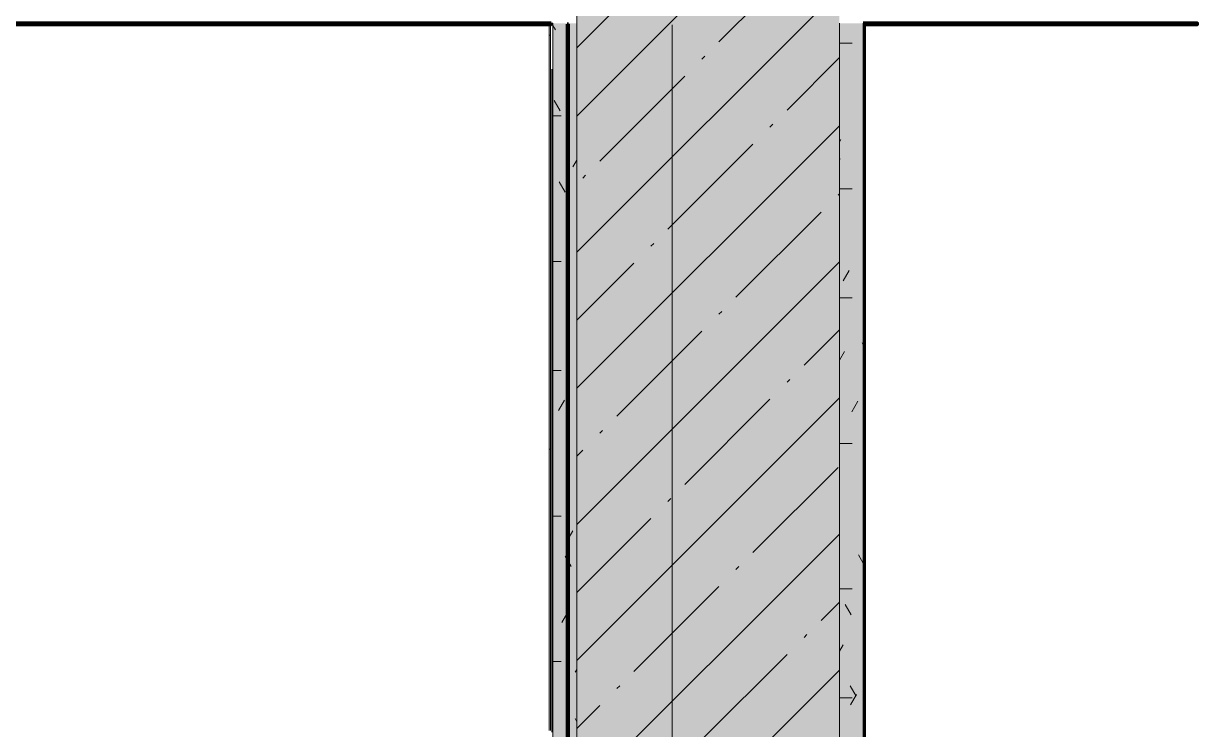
# Model space of a CAD drawing. Header units: millimetres. Extents: x -3817 to 677485, y -22715 to 103890.
# Drawn here: x 106910 to 107894, y 11699 to 12291 of the extents above; entities that cross this region are included whole.
import ezdxf

# ---------------------------------------------------------------- set-up
doc = ezdxf.new("R2010")
doc.units = ezdxf.units.MM
doc.layers.add('PDF _Геометрия', color=7, linetype='Continuous', true_color=0x1d1d1d)
doc.layers.add('PDF _Сплошная заливка', color=7, linetype='Continuous', true_color=0xffffff)

msp = doc.modelspace()

# ---------------------------------------------------------------- hatches: boundary and pattern name
at = {"layer": 'PDF _Сплошная заливка', "transparency": 33554559}
for points in [[(107394.45, 4311.35), (107593.58, 4311.35), (107593.58, 12511.35), (107373.58, 12511.35), (107373.58, 4311.35)], [(107353.58, 2061.35), (107373.58, 2061.35), (107373.58, 12291.35), (107353.58, 12291.35), (107353.58, 2081.35)]]:
    msp.add_hatch(color=256, dxfattribs=at).paths.add_polyline_path(points)

# ---------------------------------------------------------------- linework, layer by layer
at = {"layer": 'PDF _Геометрия', "color": 9, "lineweight": 9, "true_color": 0xc0c0c0}
for points in [[(107893.58, 12519.35), (107893.58, 12531.35), (105338.58, 12531.35), (105338.58, 12511.35), (107593.58, 12511.35), (107373.58, 12511.35), (105338.58, 12511.35), (105338.58, 12311.35), (107373.58, 12311.35), (107373.58, 4311.35), (107373.58, 2061.35), (107573.58, 2061.35), (107573.58, 4311.35), (107593.58, 4311.35), (107593.58, 4391.35), (107613.58, 4391.35)], [(107350.53, 11974.66), (107350.53, 11977.31), (107350.53, 11981.11), (107350.53, 11986.61), (107350.53, 11994.35), (107350.53, 12004.86), (107350.53, 12018.31), (107350.53, 12034.7), (107350.53, 12054.04), (107350.53, 12076.32), (107350.53, 12101.55), (107350.53, 12129.73), (107350.53, 12160.85), (107350.53, 12290.35)], [(107351.53, 12290.35), (107351.53, 12160.85), (107351.53, 12129.73), (107351.53, 12101.55), (107351.53, 12076.32), (107351.53, 12054.04), (107351.53, 12034.7), (107351.53, 12018.31), (107351.53, 12004.86), (107351.53, 11994.35), (107351.53, 11986.61), (107351.53, 11981.11), (107351.53, 11977.31), (107351.53, 11974.66)], [(107350.53, 12281.22), (107350.53, 12250.15), (107350.53, 12220.57), (107350.53, 12177.37), (107350.53, 12143.25), (107350.53, 12115.97), (107350.53, 12093.31), (107350.53, 12073.21), (107350.53, 12054.85), (107350.53, 12037.88), (107350.53, 12021.96), (107350.53, 12006.74), (107350.53, 11991.95), (107350.53, 11977.44), (107350.53, 11963.09), (107350.53, 11948.79), (107350.53, 11934.41)], [(107351.53, 11934.41), (107351.53, 11948.79), (107351.53, 11963.09), (107351.53, 11977.44), (107351.53, 11991.95), (107351.53, 12006.74), (107351.53, 12021.96), (107351.53, 12037.88), (107351.53, 12054.85), (107351.53, 12073.21), (107351.53, 12093.31), (107351.53, 12115.97), (107351.53, 12143.25), (107351.53, 12177.37), (107351.53, 12220.57), (107351.53, 12250.15), (107351.53, 12281.22)], [(107350.53, 11698.81), (107350.53, 11705.47), (107350.53, 11712.44), (107350.53, 11719.71), (107350.53, 11727.29), (107350.53, 11735.16), (107350.53, 11743.31), (107350.53, 11751.73), (107350.53, 11760.42), (107350.53, 11769.37), (107350.53, 11778.54), (107350.53, 11787.84), (107350.53, 11797.2), (107350.53, 11806.53), (107350.53, 11815.74), (107350.53, 11824.75), (107350.53, 11833.48), (107350.53, 11841.83), (107350.53, 11849.74), (107350.53, 11857.11), (107350.53, 11863.98), (107350.53, 11870.48), (107350.53, 11876.76), (107350.53, 11882.94), (107350.53, 11889.17), (107350.53, 11895.59), (107350.53, 11902.33), (107350.53, 11909.45), (107350.53, 11916.81), (107350.53, 11924.25), (107350.53, 11931.59), (107350.53, 11938.65), (107350.53, 11945.27), (107350.53, 11951.26), (107350.53, 11956.54), (107350.53, 11961.1), (107350.53, 11964.96), (107350.53, 11968.13), (107350.53, 11970.61)], [(107351.53, 11970.61), (107351.53, 11968.13), (107351.53, 11964.96), (107351.53, 11961.1), (107351.53, 11956.54), (107351.53, 11951.26), (107351.53, 11945.27), (107351.53, 11938.65), (107351.53, 11931.59), (107351.53, 11924.25), (107351.53, 11916.81), (107351.53, 11909.45), (107351.53, 11902.33), (107351.53, 11895.59), (107351.53, 11889.17), (107351.53, 11882.94), (107351.53, 11876.76), (107351.53, 11870.48), (107351.53, 11863.98), (107351.53, 11857.11), (107351.53, 11849.74), (107351.53, 11841.83), (107351.53, 11833.48), (107351.53, 11824.75), (107351.53, 11815.74), (107351.53, 11806.53), (107351.53, 11797.2), (107351.53, 11787.84), (107351.53, 11778.54), (107351.53, 11769.37), (107351.53, 11760.42), (107351.53, 11751.73), (107351.53, 11743.31), (107351.53, 11735.16), (107351.53, 11727.29), (107351.53, 11719.71), (107351.53, 11712.44), (107351.53, 11705.47), (107351.53, 11698.81)]]:
    msp.add_lwpolyline(points, dxfattribs=at)
at = {"layer": 'PDF _Геометрия', "lineweight": 9}
for points in [[(107373.58, 12213.53), (107593.58, 12433.53)], [(107492.64, 12275.58), (107563.92, 12346.86)], [(107373.58, 12099.49), (107593.58, 12319.48)], [(107373.58, 12270.56), (107407.11, 12304.09)], [(107478.39, 12261.32), (107480.76, 12263.69)], [(107549.67, 12218.55), (107593.58, 12262.46)], [(107392.85, 12175.78), (107464.13, 12247.06)], [(107535.41, 12204.3), (107537.78, 12206.67)], [(107373.58, 11985.44), (107593.58, 12205.44)], [(107449.87, 12118.76), (107521.15, 12190.04)], [(107378.59, 12161.53), (107380.96, 12163.9)], [(107592.44, 12147.27), (107593.58, 12148.41)], [(107506.9, 12061.73), (107578.18, 12133.01)], [(107435.62, 12104.5), (107437.99, 12106.87)], [(107373.58, 11871.39), (107593.58, 12091.39)], [(107373.58, 12042.46), (107421.36, 12090.25)], [(107492.64, 12047.48), (107495.01, 12049.85)], [(107407.11, 11961.94), (107478.39, 12033.22)], [(107563.92, 12004.71), (107593.58, 12034.36)], [(107549.67, 11990.45), (107552.04, 11992.82)], [(107373.58, 11757.34), (107593.58, 11977.34)], [(107464.13, 11904.92), (107535.41, 11976.2)], [(107392.85, 11947.68), (107395.22, 11950.06)], [(107373.58, 11928.41), (107378.59, 11933.43)], [(107521.15, 11847.89), (107592.44, 11919.17)], [(107449.87, 11890.66), (107452.24, 11893.03)], [(107373.58, 11814.36), (107435.62, 11876.4)], [(107373.58, 11643.29), (107593.58, 11863.29)], [(107506.9, 11833.64), (107509.27, 11836.01)], [(107421.36, 11748.1), (107492.64, 11819.38)], [(107578.18, 11790.87), (107593.58, 11806.26)], [(107563.92, 11776.61), (107566.29, 11778.98)], [(107478.39, 11691.07), (107549.67, 11762.35)], [(107373.58, 11529.24), (107593.58, 11749.24)], [(107407.11, 11733.84), (107409.48, 11736.21)], [(107373.58, 11700.31), (107392.85, 11719.59)]]:
    msp.add_lwpolyline(points, dxfattribs=at)
at = {"layer": 'PDF _Геометрия', "color": 9, "lineweight": 9, "true_color": 0xc0c0c0}
for points in [[(105403.58, 2061.35), (107353.58, 2061.35), (107373.58, 2061.35), (107373.58, 12291.35), (107373.58, 12311.35), (105338.58, 12311.35), (105338.58, 12291.35), (107353.58, 12291.35), (107353.58, 2081.35), (105403.58, 2081.35)], [(107367.54, 2082.35), (107367.54, 12290.45), (107366.54, 12290.45), (107366.54, 2082.35)], [(107351.53, 11934.41), (107351.53, 12281.22), (107350.53, 12281.22), (107350.53, 11934.41)]]:
    msp.add_lwpolyline(points, close=True, dxfattribs=at)
at = {"layer": 'PDF _Геометрия', "color": 231, "lineweight": 70, "true_color": 0xff80c0}
msp.add_lwpolyline([(107352.03, 12291.35), (105338.58, 12291.35), (105338.58, 12290.35), (107352.03, 12290.35)], close=True, dxfattribs=at)
at = {"layer": 'PDF _Геометрия', "color": 253, "lineweight": 9, "true_color": 0x9b9b9b}
for points in [[(107355.59, 12285.85), (107353.58, 12289.34)], [(107594.14, 12274.55), (107604.2, 12274.55)], [(107359.67, 12217.82), (107354.64, 12226.53)], [(107353.58, 12213.59), (107360.35, 12213.59)], [(107594.72, 12193.84), (107593.58, 12191.86)], [(107373.58, 12176.57), (107370.35, 12170.98)], [(107594.25, 12177.28), (107593.58, 12178.45)], [(107363.75, 12149.79), (107358.73, 12158.5)], [(107594.14, 12152.63), (107604.2, 12152.63)], [(107353.58, 12091.67), (107360.35, 12091.67)], [(107601.79, 12084.17), (107596.77, 12075.46)], [(107594.14, 12061.19), (107604.2, 12061.19)], [(107613.58, 12021.88), (107612.63, 12023.53)], [(107597.71, 12016.14), (107593.58, 12008.98)], [(107353.58, 12000.23), (107360.35, 12000.23)], [(107363.13, 11975.6), (107358.1, 11966.89)], [(107608.87, 11974.5), (107603.84, 11965.79)], [(107594.14, 11939.27), (107604.2, 11939.27)], [(107353.58, 11878.31), (107360.35, 11878.31)], [(107370.2, 11865.93), (107365.18, 11857.22)], [(107368.93, 11836.02), (107363.9, 11844.73)], [(107613.58, 11839), (107609.64, 11845.82)], [(107594.14, 11817.35), (107604.2, 11817.35)], [(107603.51, 11795.48), (107598.48, 11804.19)], [(107366.12, 11797.89), (107361.09, 11789.18)], [(107596.62, 11770.4), (107593.58, 11765.14)], [(107353.58, 11756.39), (107360.35, 11756.39)], [(107373.58, 11749.85), (107372.25, 11747.55)], [(107607.6, 11727.44), (107602.57, 11736.16)], [(107594.14, 11725.91), (107604.2, 11725.91)], [(107607.77, 11728.77), (107602.74, 11720.06)], [(107373.58, 11706.06), (107372.07, 11708.67)]]:
    msp.add_lwpolyline(points, dxfattribs=at)
at = {"layer": 'PDF _Геометрия', "color": 171, "lineweight": 70, "true_color": 0x8080ff}
msp.add_lwpolyline([(107366.54, 2082.35), (107366.54, 12290.45), (107365.54, 12290.45), (107365.54, 2082.35)], close=True, dxfattribs=at)
at = {"layer": 'PDF _Геометрия', "color": 253, "lineweight": 9, "true_color": 0xaaaaaa}
msp.add_lwpolyline([(107453.58, 11654.86), (107453.58, 12289.86)], dxfattribs=at)
at = {"layer": 'PDF _Геометрия', "color": 7, "lineweight": 9}
msp.add_lwpolyline([(107593.58, 4391.35), (107593.58, 12291.35)], close=True, dxfattribs=at)
at = {"layer": 'PDF _Геометрия', "color": 52, "lineweight": 70, "true_color": 0xe1dc04}
msp.add_lwpolyline([(107614.58, 12290.35), (107893.58, 12290.35), (107893.58, 12291.35), (107613.58, 12291.35)], dxfattribs=at)
at = {"layer": 'PDF _Геометрия', "color": 52, "lineweight": 9, "true_color": 0xe1dc04}
msp.add_lwpolyline([(107613.58, 12291.35), (107613.58, 12290.35)], dxfattribs=at)
at = {"layer": 'PDF _Геометрия', "color": 7, "lineweight": 9}
for points in [[(107613.58, 4391.35), (107613.58, 12290.35)], [(107352.58, 12248.89), (107352.58, 12248.51), (107352.58, 12243.19), (107352.58, 12238.2), (107352.58, 12233.35), (107352.58, 12228.49), (107352.58, 12223.46), (107352.58, 12218.09), (107352.58, 12212.23), (107352.58, 12205.7), (107352.58, 12207.15), (107352.58, 12208.6), (107352.58, 12210.05), (107352.58, 12211.5), (107352.58, 12212.98), (107352.58, 12214.47), (107352.58, 12216), (107352.58, 12217.56), (107352.58, 12219.15), (107352.58, 12220.8), (107352.58, 12222.5), (107352.58, 12224.25), (107352.58, 12226.16), (107352.58, 12228.19), (107352.58, 12230.31), (107352.58, 12232.49), (107352.58, 12234.69), (107352.58, 12236.89), (107352.58, 12239.06), (107352.58, 12241.15), (107352.58, 12243.15), (107352.58, 12245.02), (107352.58, 12246.73), (107352.58, 12248.26), (107352.58, 12252.75), (107352.58, 12248.26), (107352.58, 12248.82), (107352.58, 12245.47), (107352.58, 12242.46), (107352.58, 12239.75), (107352.58, 12237.29), (107352.58, 12235.04), (107352.58, 12232.94), (107352.58, 12230.96), (107352.58, 12185.82), (107352.58, 12186.2), (107352.58, 12185.06), (107352.58, 12183.66), (107352.58, 12182), (107352.58, 12180.09), (107352.58, 12177.96), (107352.58, 12175.61), (107352.58, 12173.06), (107352.58, 12170.33), (107352.58, 12167.43), (107352.58, 12164.37), (107352.58, 12161.17), (107352.58, 12157.84), (107352.58, 12154.4), (107352.58, 12150.87), (107352.58, 12147.25), (107352.58, 12143.56), (107352.58, 12139.82), (107352.58, 12136.04), (107352.58, 12132.24), (107352.58, 12128.43), (107352.58, 12124.62), (107352.58, 12120.83), (107352.58, 12117.07), (107352.58, 12113.37), (107352.58, 12109.72), (107352.58, 12106.16), (107352.58, 12102.68), (107352.58, 12099.32), (107352.58, 12096.07), (107352.58, 12092.96), (107352.58, 12090), (107352.58, 12087.21), (107352.58, 12084.59), (107352.58, 12082.17), (107352.58, 12079.96), (107352.58, 12077.97), (107352.58, 12076.22), (107352.58, 12074.73), (107352.58, 12043.03), (107352.58, 12043.01), (107352.58, 12042.99), (107352.58, 12042.98), (107352.58, 12042.96), (107352.58, 12042.95), (107352.58, 12042.93), (107352.58, 12042.92), (107352.58, 12042.9), (107352.58, 12042.88), (107352.58, 12042.87), (107352.58, 12042.85), (107352.58, 12042.84), (107352.58, 12042.82), (107352.58, 12042.8), (107352.58, 12042.79), (107352.58, 12042.77), (107352.58, 12042.76), (107352.58, 12042.74), (107352.58, 12042.73), (107352.58, 12042.71), (107352.58, 12042.69), (107352.58, 12042.68), (107352.58, 12042.66), (107352.58, 12042.65), (107352.58, 12042.63), (107352.58, 12042.61), (107352.58, 12042.6), (107352.58, 12042.58), (107352.58, 12042.57), (107352.58, 12042.55), (107352.58, 12042.54), (107352.58, 12042.52), (107352.58, 12042.5), (107352.58, 12042.49), (107352.58, 12042.47), (107352.58, 12042.46), (107352.58, 12042.44), (107352.58, 12042.43), (107352.58, 12042.41), (107352.58, 12042.39), (107352.58, 12042.38), (107352.58, 12042.36), (107352.58, 12042.35), (107352.58, 12042.33), (107352.58, 12042.32), (107352.58, 12042.3), (107352.58, 12042.28), (107352.58, 12042.27), (107352.58, 12042.25), (107352.58, 12042.24), (107352.58, 12042.22), (107352.58, 12042.21), (107352.58, 12042.19), (107352.58, 12042.17), (107352.58, 12042.16), (107352.58, 12042.14), (107352.58, 12042.13), (107352.58, 12042.11), (107352.58, 12042.1), (107352.58, 12042.08), (107352.58, 12042.06), (107352.58, 12042.05), (107352.58, 12042.03), (107352.58, 12042.02), (107352.58, 12042), (107352.58, 12041.99), (107352.58, 12041.97), (107352.58, 12041.95), (107352.58, 12041.94), (107352.58, 12041.92), (107352.58, 12041.91), (107352.58, 12041.89), (107352.58, 12041.88), (107352.58, 12041.86), (107352.58, 12041.84), (107352.58, 12041.83), (107352.58, 12041.81), (107352.58, 12041.8), (107352.58, 12041.78), (107352.58, 12041.77), (107352.58, 12041.75), (107352.58, 12041.74), (107352.58, 12041.72), (107352.58, 12041.7), (107352.58, 12041.69), (107352.58, 12041.67), (107352.58, 12041.66), (107352.58, 12041.64), (107352.58, 12041.63), (107352.58, 12041.61), (107352.58, 12041.59), (107352.58, 12041.58), (107352.58, 12041.56), (107352.58, 12041.55), (107352.58, 12041.53), (107352.58, 12041.52), (107352.58, 12041.5), (107352.58, 12041.49), (107352.58, 12041.47), (107352.58, 12041.45), (107352.58, 12041.44), (107352.58, 12041.42), (107352.58, 12041.41), (107352.58, 12041.39), (107352.58, 12041.38), (107352.58, 12041.36), (107352.58, 12041.35), (107352.58, 12041.33), (107352.58, 12041.31), (107352.58, 12041.3), (107352.58, 12041.28), (107352.58, 12041.27), (107352.58, 12041.25), (107352.58, 12041.24), (107352.58, 12041.22), (107352.58, 12041.21), (107352.58, 12041.19), (107352.58, 12041.17), (107352.58, 12041.16), (107352.58, 12041.14), (107352.58, 12041.13), (107352.58, 12041.11), (107352.58, 12041.1), (107352.58, 12041.08), (107352.58, 12041.07), (107352.58, 12041.05), (107352.58, 12041.03), (107352.58, 12041.02), (107352.58, 12041), (107352.58, 12040.99), (107352.58, 12040.97), (107352.58, 12040.96), (107352.58, 12040.94), (107352.58, 12040.93), (107352.58, 12040.91), (107352.58, 12040.89), (107352.58, 12040.88), (107352.58, 12040.86), (107352.58, 12040.85), (107352.58, 12040.83), (107352.58, 12040.82), (107352.58, 12040.8), (107352.58, 12040.79), (107352.58, 12040.77), (107352.58, 12040.76), (107352.58, 12040.74), (107352.58, 12040.72), (107352.58, 12040.71), (107352.58, 12040.69), (107352.58, 12040.68), (107352.58, 12040.66), (107352.58, 12040.65), (107352.58, 12040.63), (107352.58, 12040.62), (107352.58, 12040.6), (107352.58, 12040.59), (107352.58, 12040.57), (107352.58, 12040.55), (107352.58, 12040.54), (107352.58, 12040.52), (107352.58, 12040.51), (107352.58, 12040.49), (107352.58, 12040.48), (107352.58, 12040.46), (107352.58, 12040.45), (107352.58, 12040.43), (107352.58, 12040.42), (107352.58, 12040.4), (107352.58, 12040.38), (107352.58, 12040.37), (107352.58, 12040.35), (107352.58, 12040.34), (107352.58, 12040.32), (107352.58, 12040.31), (107352.58, 12040.29), (107352.58, 12040.28), (107352.58, 12040.26), (107352.58, 12040.25), (107352.58, 12040.23), (107352.58, 12040.22), (107352.58, 12040.2), (107352.58, 12040.18), (107352.58, 12040.17), (107352.58, 12040.15), (107352.58, 12040.14), (107352.58, 12040.12), (107352.58, 12040.11), (107352.58, 12040.09), (107352.58, 12040.08), (107352.58, 12040.06), (107352.58, 12040.05), (107352.58, 12040.03), (107352.58, 12040.02), (107352.58, 12040), (107352.58, 12039.98), (107352.58, 12039.97), (107352.58, 12039.95), (107352.58, 12039.94), (107352.58, 12039.92), (107352.58, 12039.91), (107352.58, 12039.89), (107352.58, 12039.88), (107352.58, 12039.86), (107352.58, 12039.85), (107352.58, 12039.83), (107352.58, 12039.82), (107352.58, 12039.8), (107352.58, 12039.78), (107352.58, 12039.77), (107352.58, 12039.75), (107352.58, 12039.74), (107352.58, 12039.72), (107352.58, 12039.71), (107352.58, 12039.69), (107352.58, 12039.68), (107352.58, 12039.66), (107352.58, 12039.64), (107352.58, 12039.63), (107352.58, 12039.61), (107352.58, 12039.6), (107352.58, 12039.58), (107352.58, 12039.57), (107352.58, 12039.55), (107352.58, 12039.54), (107352.58, 12039.52), (107352.58, 12039.51), (107352.58, 12039.49), (107352.58, 12039.48), (107352.58, 12039.46), (107352.58, 12039.45), (107352.58, 12039.43), (107352.58, 12039.41), (107352.58, 12039.4), (107352.58, 12039.38), (107352.58, 12039.37), (107352.58, 12039.35), (107352.58, 12039.34), (107352.58, 12039.32), (107352.58, 12039.31), (107352.58, 12039.29), (107352.58, 12039.28), (107352.58, 12039.26), (107352.58, 12039.25), (107352.58, 12039.23), (107352.58, 12039.22), (107352.58, 12039.2), (107352.58, 12039.18), (107352.58, 12039.17), (107352.58, 12039.15), (107352.58, 12039.14), (107352.58, 12039.12), (107352.58, 12039.11), (107352.58, 12039.09), (107352.58, 12039.08), (107352.58, 12039.06), (107352.58, 12039.05), (107352.58, 12039.03), (107352.58, 12039.02), (107352.58, 12039), (107352.58, 12038.99), (107352.58, 12038.97), (107352.58, 12038.95), (107352.58, 12038.94), (107352.58, 12038.92), (107352.58, 12038.91), (107352.58, 12038.89), (107352.58, 12038.88), (107352.58, 12038.86), (107352.58, 12038.85), (107352.58, 12038.83), (107352.58, 12038.82), (107352.58, 12038.8), (107352.58, 12038.78), (107352.58, 12038.77), (107352.58, 12038.75), (107352.58, 12038.74), (107352.58, 12038.72), (107352.58, 12038.71), (107352.58, 12038.69), (107352.58, 12038.68), (107352.58, 12038.66), (107352.58, 12038.65), (107352.58, 12038.63), (107352.58, 12038.62), (107352.58, 12038.6), (107352.58, 12038.59), (107352.58, 12038.57), (107352.58, 12038.56), (107352.58, 12038.54), (107352.58, 12038.52), (107352.58, 12038.51), (107352.58, 12038.49), (107352.58, 12038.48), (107352.58, 12038.46), (107352.58, 12038.45), (107352.58, 12038.43), (107352.58, 12038.42), (107352.58, 12038.4), (107352.58, 12038.39), (107352.58, 12038.37), (107352.58, 12038.36), (107352.58, 12038.34), (107352.58, 12038.33), (107352.58, 12038.31), (107352.58, 12038.29), (107352.58, 12038.28), (107352.58, 12038.26), (107352.58, 12038.25), (107352.58, 12038.23), (107352.58, 12038.22), (107352.58, 12038.2), (107352.58, 12038.19), (107352.58, 12038.17), (107352.58, 12038.16), (107352.58, 12038.14), (107352.58, 12038.12), (107352.58, 12038.11), (107352.58, 12038.09), (107352.58, 12038.08), (107352.58, 12038.06), (107352.58, 12038.05), (107352.58, 12038.03), (107352.58, 12038.02), (107352.58, 12038), (107352.58, 12037.99), (107352.58, 12037.97), (107352.58, 12037.96), (107352.58, 12037.94), (107352.58, 12037.93), (107352.58, 12037.91), (107352.58, 12037.89), (107352.58, 12037.88), (107352.58, 12037.86), (107352.58, 12037.85), (107352.58, 12037.83), (107352.58, 12037.82), (107352.58, 12037.8), (107352.58, 12037.79), (107352.58, 12037.77), (107352.58, 12037.76), (107352.58, 12037.74), (107352.58, 12037.73), (107352.58, 12037.71), (107352.58, 12037.7), (107352.58, 12037.68), (107352.58, 12037.66), (107352.58, 12037.65), (107352.58, 12037.63), (107352.58, 12037.62), (107352.58, 12037.6), (107352.58, 12037.59), (107352.58, 12037.57), (107352.58, 12037.56), (107352.58, 12037.54), (107352.58, 12037.53), (107352.58, 12037.51), (107352.58, 12037.49), (107352.58, 12037.48), (107352.58, 12037.46), (107352.58, 12037.45), (107352.58, 12037.43), (107352.58, 12037.42), (107352.58, 12037.4), (107352.58, 12037.39), (107352.58, 12037.37), (107352.58, 12037.36), (107352.58, 12037.34), (107352.58, 12037.33), (107352.58, 12037.31), (107352.58, 12037.29), (107352.58, 12037.28), (107352.58, 12037.26), (107352.58, 12037.25), (107352.58, 12037.23), (107352.58, 12037.22), (107352.58, 12037.2), (107352.58, 12037.19), (107352.58, 12037.17), (107352.58, 12037.16), (107352.58, 12037.14), (107352.58, 12037.13), (107352.58, 12037.11), (107352.58, 12037.09), (107352.58, 12037.08), (107352.58, 12037.06), (107352.58, 12037.05), (107352.58, 12037.03), (107352.58, 12037.02), (107352.58, 12037), (107352.58, 12036.99), (107352.58, 12036.97), (107352.58, 12036.96), (107352.58, 12036.94), (107352.58, 12036.92), (107352.58, 12036.91), (107352.58, 12036.89), (107352.58, 12036.88), (107352.58, 12036.86), (107352.58, 12036.85), (107352.58, 12036.83), (107352.58, 12036.82), (107352.58, 12036.8), (107352.58, 12036.79), (107352.58, 12036.77), (107352.58, 12036.76), (107352.58, 12036.74), (107352.58, 12036.72), (107352.58, 12036.71), (107352.58, 12036.69), (107352.58, 12036.68), (107352.58, 12036.66), (107352.58, 12036.65), (107352.58, 12036.63), (107352.58, 12036.62), (107352.58, 12036.6), (107352.58, 12036.59), (107352.58, 12036.57), (107352.58, 12036.55), (107352.58, 12036.54), (107352.58, 12036.52), (107352.58, 12036.51), (107352.58, 12036.49), (107352.58, 12036.48), (107352.58, 12036.46), (107352.58, 12036.45), (107352.58, 12036.43), (107352.58, 12036.42), (107352.58, 12036.4), (107352.58, 12036.38), (107352.58, 12036.37), (107352.58, 12036.35), (107352.58, 12036.34), (107352.58, 12036.32), (107352.58, 12036.31), (107352.58, 12036.29), (107352.58, 12036.28), (107352.58, 12036.26), (107352.58, 12036.24), (107352.58, 12036.23), (107352.58, 12036.21), (107352.58, 12036.2), (107352.58, 12036.18), (107352.58, 12036.17), (107352.58, 12036.15), (107352.58, 12036.14), (107352.58, 12036.12), (107352.58, 12036.1), (107352.58, 12036.09), (107352.58, 12036.07), (107352.58, 12036.06), (107352.58, 12036.04), (107352.58, 12036.03), (107352.58, 12036.01), (107352.58, 12036), (107352.58, 12035.98), (107352.58, 12035.96), (107352.58, 12035.95), (107352.58, 12035.93), (107352.58, 12035.92), (107352.58, 12035.9), (107352.58, 12035.89), (107352.58, 12035.87), (107352.58, 12035.86), (107352.58, 12035.84), (107352.58, 12035.82), (107352.58, 12035.81), (107352.58, 12035.79), (107352.58, 12035.78), (107352.58, 12035.76), (107352.58, 12035.75), (107352.58, 12035.73), (107352.58, 12035.72), (107352.58, 12035.7), (107352.58, 12035.68), (107352.58, 12035.67), (107352.58, 12035.65), (107352.58, 12035.64), (107352.58, 12035.62), (107352.58, 12035.61), (107352.58, 12035.59), (107352.58, 12035.58), (107352.58, 12035.56), (107352.58, 12035.54), (107352.58, 12035.53), (107352.58, 12035.51), (107352.58, 12035.5), (107352.58, 12035.48), (107352.58, 12035.47), (107352.58, 12035.45), (107352.58, 12035.43), (107352.58, 12035.42), (107352.58, 12035.4), (107352.58, 12035.39), (107352.58, 12035.37), (107352.58, 12035.36), (107352.58, 12035.34), (107352.58, 12035.32), (107352.58, 12035.31), (107352.58, 12035.29), (107352.58, 12035.28), (107352.58, 12035.26), (107352.58, 12035.25), (107352.58, 12035.23), (107352.58, 12035.21), (107352.58, 12035.2), (107352.58, 12035.18), (107352.58, 12035.17), (107352.58, 12035.15), (107352.58, 12035.14), (107352.58, 12035.12), (107352.58, 12035.1), (107352.58, 12035.09), (107352.58, 12035.07), (107352.58, 12035.06), (107352.58, 12035.04), (107352.58, 12035.03), (107352.58, 12035.01), (107352.58, 12035), (107352.58, 12034.98), (107352.58, 12034.96), (107352.58, 12034.95), (107352.58, 12034.93), (107352.58, 12034.92), (107352.58, 12034.9), (107352.58, 12034.89), (107352.58, 12034.87), (107352.58, 12034.85), (107352.58, 12034.84), (107352.58, 12034.82), (107352.58, 12034.81), (107352.58, 12034.79), (107352.58, 12034.77), (107352.58, 12034.76), (107352.58, 12034.74), (107352.58, 12034.73), (107352.58, 12034.71), (107352.58, 12034.7), (107352.58, 12034.68), (107352.58, 12034.66), (107352.58, 12034.65), (107352.58, 12034.63), (107352.58, 12034.62), (107352.58, 12034.6), (107352.58, 12034.59), (107352.58, 12034.57), (107352.58, 12034.55), (107352.58, 12034.54), (107352.58, 12034.52), (107352.58, 12034.51), (107352.58, 12034.49), (107352.58, 12034.48), (107352.58, 12034.46), (107352.58, 12034.44), (107352.58, 12034.43), (107352.58, 12034.41), (107352.58, 12034.4), (107352.58, 12034.38), (107352.58, 12034.36), (107352.58, 12034.35), (107352.58, 12034.33), (107352.58, 12034.32), (107352.58, 12034.3), (107352.58, 12034.28), (107352.58, 12034.27), (107352.58, 12034.25), (107352.58, 12034.24), (107352.58, 12034.22), (107352.58, 12034.2), (107352.58, 12034.19), (107352.58, 12034.17), (107352.58, 12034.16), (107352.58, 12034.14), (107352.58, 12034.13), (107352.58, 12034.11), (107352.58, 12034.09), (107352.58, 12034.08), (107352.58, 12034.06), (107352.58, 12034.05), (107352.58, 12034.03), (107352.58, 12034.01), (107352.58, 12034), (107352.58, 12033.98), (107352.58, 12033.97), (107352.58, 12033.95), (107352.58, 12033.93), (107352.58, 12033.92), (107352.58, 12033.9), (107352.58, 12033.89), (107352.58, 12033.87), (107352.58, 12033.85), (107352.58, 12033.84), (107352.58, 12033.82), (107352.58, 12033.81), (107352.58, 12033.79), (107352.58, 12033.77), (107352.58, 12033.76), (107352.58, 12033.74), (107352.58, 12033.73), (107352.58, 12033.71), (107352.58, 12033.69), (107352.58, 12033.68), (107352.58, 12033.66), (107352.58, 12033.65), (107352.58, 12033.63), (107352.58, 12033.61), (107352.58, 12033.6), (107352.58, 12033.58), (107352.58, 12033.57), (107352.58, 12033.55), (107352.58, 12033.53), (107352.58, 12033.52), (107352.58, 12033.5), (107352.58, 12033.49), (107352.58, 12033.47), (107352.58, 12033.45), (107352.58, 12033.44), (107352.58, 12033.42), (107352.58, 12033.4), (107352.58, 12033.39), (107352.58, 12033.37), (107352.58, 12033.36), (107352.58, 12033.34), (107352.58, 12033.32), (107352.58, 12033.31), (107352.58, 12033.29), (107352.58, 12033.28), (107352.58, 12033.26), (107352.58, 12033.24), (107352.58, 12033.23), (107352.58, 12033.21), (107352.58, 12033.19), (107352.58, 12033.18), (107352.58, 12033.16), (107352.58, 12033.15), (107352.58, 12033.13), (107352.58, 12033.11), (107352.58, 12033.1), (107352.58, 12033.08), (107352.58, 12033.07), (107352.58, 12033.05), (107352.58, 12033.03), (107352.58, 12033.02), (107352.58, 12033), (107352.58, 12032.98), (107352.58, 12032.97), (107352.58, 12032.95), (107352.58, 12032.94), (107352.58, 12032.92), (107352.58, 12032.9), (107352.58, 12032.89), (107352.58, 12032.87), (107352.58, 12032.85), (107352.58, 12032.84), (107352.58, 12032.82), (107352.58, 12032.81), (107352.58, 12032.79), (107352.58, 12032.77), (107352.58, 12032.76), (107352.58, 12032.74), (107352.58, 12032.72), (107352.58, 12032.71), (107352.58, 12032.69), (107352.58, 12032.68), (107352.58, 12032.66), (107352.58, 12032.64), (107352.58, 12032.63), (107352.58, 12032.61), (107352.58, 12032.59), (107352.58, 12032.58), (107352.58, 12032.56), (107352.58, 12032.54), (107352.58, 12032.53), (107352.58, 12032.51), (107352.58, 12032.5), (107352.58, 12032.48), (107352.58, 12032.46), (107352.58, 12032.45), (107352.58, 12032.43), (107352.58, 12032.41), (107352.58, 12032.4), (107352.58, 12032.38), (107352.58, 12032.36), (107352.58, 12032.35), (107352.58, 12032.33), (107352.58, 12032.32), (107352.58, 12032.3), (107352.58, 12032.28), (107352.58, 12032.27), (107352.58, 12032.25), (107352.58, 12032.23), (107352.58, 12032.22), (107352.58, 12032.2), (107352.58, 12032.18), (107352.58, 12032.17), (107352.58, 12032.15), (107352.58, 12032.13), (107352.58, 12032.12), (107352.58, 12032.1), (107352.58, 12032.08), (107352.58, 12032.07), (107352.58, 12032.05), (107352.58, 12032.04), (107352.58, 12032.02), (107352.58, 12032), (107352.58, 12031.98), (107352.58, 12031.97), (107352.58, 12031.95), (107352.58, 12031.94), (107352.58, 12031.92), (107352.58, 12031.9), (107352.58, 12031.89), (107352.58, 12031.87), (107352.58, 12031.85), (107352.58, 12031.84), (107352.58, 12031.82), (107352.58, 12031.8), (107352.58, 12031.79), (107352.58, 12031.77), (107352.58, 12031.75), (107352.58, 12031.74), (107352.58, 12031.72), (107352.58, 12031.7), (107352.58, 12031.69), (107352.58, 12031.67), (107352.58, 12031.65), (107352.58, 12031.64), (107352.58, 12031.62), (107352.58, 12031.6), (107352.58, 12031.59), (107352.58, 12031.57), (107352.58, 12031.55), (107352.58, 12031.54), (107352.58, 12031.52), (107352.58, 12031.5), (107352.58, 12031.49), (107352.58, 12031.47), (107352.58, 12031.45), (107352.58, 12031.44), (107352.58, 12031.42), (107352.58, 12031.4), (107352.58, 12031.39), (107352.58, 12031.37), (107352.58, 12031.35), (107352.58, 12031.34), (107352.58, 12031.32), (107352.58, 12031.3), (107352.58, 12031.28), (107352.58, 12031.27), (107352.58, 12031.25), (107352.58, 12031.23), (107352.58, 12031.22), (107352.58, 12031.2), (107352.58, 12031.18), (107352.58, 12031.17), (107352.58, 12031.15), (107352.58, 12031.13), (107352.58, 12031.12), (107352.58, 12031.1), (107352.58, 12031.08), (107352.58, 12031.07), (107352.58, 12031.05), (107352.58, 12031.03), (107352.58, 12031.02), (107352.58, 12031), (107352.58, 12030.98), (107352.58, 12030.97), (107352.58, 12030.95), (107352.58, 12030.93), (107352.58, 12030.91), (107352.58, 12030.9), (107352.58, 12030.88), (107352.58, 12030.86), (107352.58, 12030.85), (107352.58, 12030.83), (107352.58, 12030.81), (107352.58, 12030.8), (107352.58, 12030.78), (107352.58, 12030.76), (107352.58, 12030.74), (107352.58, 12030.73), (107352.58, 12030.71), (107352.58, 12030.69), (107352.58, 12030.68), (107352.58, 12030.66), (107352.58, 12030.64), (107352.58, 12030.62), (107352.58, 12030.61), (107352.58, 12030.59), (107352.58, 12030.57), (107352.58, 12030.56), (107352.58, 12030.54), (107352.58, 12030.52), (107352.58, 12030.51), (107352.58, 12030.49), (107352.58, 12030.47), (107352.58, 12030.45), (107352.58, 12030.44), (107352.58, 12030.42), (107352.58, 12030.4), (107352.58, 12030.39), (107352.58, 12030.37), (107352.58, 12030.35), (107352.58, 12030.33), (107352.58, 12030.32), (107352.58, 12030.3), (107352.58, 12030.28), (107352.58, 12030.27), (107352.58, 12030.25), (107352.58, 12030.23), (107352.58, 12030.21), (107352.58, 12030.2), (107352.58, 12030.18), (107352.58, 12030.16), (107352.58, 12030.14), (107352.58, 12030.13), (107352.58, 12030.11), (107352.58, 12030.09), (107352.58, 12030.08), (107352.58, 12030.06), (107352.58, 12030.04), (107352.58, 12030.02), (107352.58, 12030.01), (107352.58, 12029.99), (107352.58, 12029.97), (107352.58, 12029.95), (107352.58, 12029.94), (107352.58, 12029.92), (107352.58, 12029.9), (107352.58, 12029.89), (107352.58, 12029.87), (107352.58, 12029.85), (107352.58, 12029.83), (107352.58, 12029.82), (107352.58, 12029.8), (107352.58, 12029.78), (107352.58, 12029.76), (107352.58, 12029.75), (107352.58, 12029.73), (107352.58, 12029.71), (107352.58, 12029.69), (107352.58, 12029.68), (107352.58, 12029.66), (107352.58, 12029.64), (107352.58, 12029.62), (107352.58, 12029.61), (107352.58, 12029.59), (107352.58, 12029.57), (107352.58, 12029.55), (107352.58, 12029.54), (107352.58, 12029.52), (107352.58, 12029.5), (107352.58, 12029.48), (107352.58, 12029.47), (107352.58, 12029.45), (107352.58, 12029.43), (107352.58, 12029.41), (107352.58, 12029.4), (107352.58, 12029.38), (107352.58, 12029.36), (107352.58, 12029.34), (107352.58, 12029.33), (107352.58, 12029.31), (107352.58, 12029.29), (107352.58, 12029.27), (107352.58, 12029.26), (107352.58, 12029.24), (107352.58, 12029.22), (107352.58, 12029.2), (107352.58, 12029.19), (107352.58, 12029.17), (107352.58, 12029.15), (107352.58, 12029.13), (107352.58, 12029.11), (107352.58, 12029.1), (107352.58, 12029.08), (107352.58, 12029.06), (107352.58, 12029.04), (107352.58, 12029.03), (107352.58, 12029.01), (107352.58, 12028.99), (107352.58, 12028.97), (107352.58, 12028.96), (107352.58, 12028.94), (107352.58, 12028.92), (107352.58, 12028.9), (107352.58, 12028.88), (107352.58, 12028.87), (107352.58, 12028.85), (107352.58, 12028.83), (107352.58, 12028.81), (107352.58, 12028.79), (107352.58, 12028.78), (107352.58, 12028.76), (107352.58, 12028.74), (107352.58, 12028.72), (107352.58, 12028.71), (107352.58, 12028.69), (107352.58, 12028.67), (107352.58, 12028.65), (107352.58, 12028.63), (107352.58, 12028.62), (107352.58, 12028.6), (107352.58, 12028.58), (107352.58, 12028.56), (107352.58, 12028.54), (107352.58, 12028.53), (107352.58, 12028.51), (107352.58, 12028.49), (107352.58, 12028.47), (107352.58, 12028.45), (107352.58, 12028.44), (107352.58, 12028.42), (107352.58, 12028.4), (107352.58, 12028.38), (107352.58, 12028.36), (107352.58, 12028.35), (107352.58, 12028.33), (107352.58, 12028.31), (107352.58, 12028.29), (107352.58, 12028.27), (107352.58, 12028.26), (107352.58, 12028.24), (107352.58, 12028.22), (107352.58, 12028.2), (107352.58, 12028.18), (107352.58, 12028.16), (107352.58, 12028.15), (107352.58, 12028.13), (107352.58, 12028.11), (107352.58, 12028.09), (107352.58, 12028.07), (107352.58, 12028.06), (107352.58, 12028.04), (107352.58, 12028.02), (107352.58, 12028), (107352.58, 12027.98), (107352.58, 12027.97), (107352.58, 12027.95), (107352.58, 12027.93), (107352.58, 12027.91), (107352.58, 12027.89), (107352.58, 12027.87), (107352.58, 12027.86), (107352.58, 12027.84), (107352.58, 12027.82), (107352.58, 12027.8), (107352.58, 12027.78), (107352.58, 12027.76), (107352.58, 11971.88), (107352.58, 11966.98), (107352.58, 11962.16), (107352.58, 11957.4), (107352.58, 11952.7), (107352.58, 11948.07), (107352.58, 11943.5), (107352.58, 11938.99), (107352.58, 11934.55), (107352.58, 11930.16), (107352.58, 11925.82), (107352.58, 11921.55), (107352.58, 11917.33), (107352.58, 11913.16), (107352.58, 11909.05), (107352.58, 11904.98), (107352.58, 11900.97), (107352.58, 11897.01), (107352.58, 11893.09), (107352.58, 11889.22), (107352.58, 11885.4), (107352.58, 11881.62), (107352.58, 11877.88), (107352.58, 11874.18), (107352.58, 11870.53), (107352.58, 11866.91), (107352.58, 11863.33), (107352.58, 11859.79), (107352.58, 11856.28), (107352.58, 11852.81), (107352.58, 11849.37), (107352.58, 11845.96), (107352.58, 11842.59), (107352.58, 11839.24), (107352.58, 11835.92), (107352.58, 11832.63), (107352.58, 11829.36), (107352.58, 11826.12), (107352.58, 11822.9), (107352.58, 11819.71), (107352.58, 11816.93), (107352.58, 11814.08), (107352.58, 11811.16), (107352.58, 11808.18), (107352.58, 11805.14), (107352.58, 11802.05), (107352.58, 11799.52), (107352.58, 11797.06), (107352.58, 11794.65), (107352.58, 11792.3), (107352.58, 11789.99), (107352.58, 11787.72), (107352.58, 11785.49), (107352.58, 11783.3), (107352.58, 11781.12), (107352.58, 11778.97), (107352.58, 11776.84), (107352.58, 11774.71), (107352.58, 11772.6), (107352.58, 11770.48), (107352.58, 11768.36), (107352.58, 11766.22), (107352.58, 11764.08), (107352.58, 11761.91), (107352.58, 11759.71), (107352.58, 11757.49), (107352.58, 11755.23), (107352.58, 11752.93), (107352.58, 11750.58), (107352.58, 11748.18), (107352.58, 11745.72), (107352.58, 11743.21), (107352.58, 11740.62), (107352.58, 11737.97), (107352.58, 11735.23), (107352.58, 11732.42), (107352.58, 11729.51), (107352.58, 11726.51), (107352.58, 11723.42), (107352.58, 11720.22), (107352.58, 11717.2), (107352.58, 11714.25), (107352.58, 11711.35), (107352.58, 11708.52), (107352.58, 11705.75), (107352.58, 11703.03), (107352.58, 11700.37), (107352.58, 11697.76)], [(107352.58, 11697.76), (107352.58, 11700.37), (107352.58, 11703.03), (107352.58, 11705.75), (107352.58, 11708.52), (107352.58, 11711.35), (107352.58, 11714.25), (107352.58, 11717.2), (107352.58, 11720.22), (107352.58, 11723.42), (107352.58, 11726.51), (107352.58, 11729.51), (107352.58, 11732.42), (107352.58, 11735.23), (107352.58, 11737.97), (107352.58, 11740.62), (107352.58, 11743.21), (107352.58, 11745.72), (107352.58, 11748.18), (107352.58, 11750.58), (107352.58, 11752.93), (107352.58, 11755.23), (107352.58, 11757.49), (107352.58, 11759.71), (107352.58, 11761.91), (107352.58, 11764.08), (107352.58, 11766.22), (107352.58, 11768.36), (107352.58, 11770.48), (107352.58, 11772.6), (107352.58, 11774.71), (107352.58, 11776.84), (107352.58, 11778.97), (107352.58, 11781.12), (107352.58, 11783.3), (107352.58, 11785.49), (107352.58, 11787.72), (107352.58, 11789.99), (107352.58, 11792.3), (107352.58, 11794.65), (107352.58, 11797.06), (107352.58, 11799.52), (107352.58, 11802.05), (107352.58, 11805.14), (107352.58, 11808.18), (107352.58, 11811.16), (107352.58, 11814.08), (107352.58, 11816.93), (107352.58, 11819.71), (107352.58, 11822.9), (107352.58, 11826.12), (107352.58, 11829.36), (107352.58, 11832.63), (107352.58, 11835.92), (107352.58, 11839.24), (107352.58, 11842.59), (107352.58, 11845.96), (107352.58, 11849.37), (107352.58, 11852.81), (107352.58, 11856.28), (107352.58, 11859.79), (107352.58, 11863.33), (107352.58, 11866.91), (107352.58, 11870.53), (107352.58, 11874.18), (107352.58, 11877.88), (107352.58, 11881.62), (107352.58, 11885.4), (107352.58, 11889.22), (107352.58, 11893.09), (107352.58, 11897.01), (107352.58, 11900.97), (107352.58, 11904.98), (107352.58, 11909.05), (107352.58, 11913.16), (107352.58, 11917.33), (107352.58, 11921.55), (107352.58, 11925.82), (107352.58, 11930.16), (107352.58, 11934.55), (107352.58, 11938.99), (107352.58, 11943.5), (107352.58, 11948.07), (107352.58, 11952.7), (107352.58, 11957.4), (107352.58, 11962.16), (107352.58, 11966.98), (107352.58, 11971.88), (107352.58, 12027.76), (107352.58, 12033.18), (107352.58, 12038.12), (107352.58, 12043.03), (107352.58, 12074.73), (107352.58, 12076.22), (107352.58, 12077.97), (107352.58, 12079.96), (107352.58, 12082.17), (107352.58, 12084.59), (107352.58, 12087.21), (107352.58, 12090), (107352.58, 12092.96), (107352.58, 12096.07), (107352.58, 12099.32), (107352.58, 12102.68), (107352.58, 12106.16), (107352.58, 12109.72), (107352.58, 12113.37), (107352.58, 12117.07), (107352.58, 12120.83), (107352.58, 12124.62), (107352.58, 12128.43), (107352.58, 12132.24), (107352.58, 12136.04), (107352.58, 12139.82), (107352.58, 12143.56), (107352.58, 12147.25), (107352.58, 12150.87), (107352.58, 12154.4), (107352.58, 12157.84), (107352.58, 12161.17), (107352.58, 12164.37), (107352.58, 12167.43), (107352.58, 12170.33), (107352.58, 12173.06), (107352.58, 12175.61), (107352.58, 12177.96), (107352.58, 12180.09), (107352.58, 12182), (107352.58, 12183.66), (107352.58, 12185.06), (107352.58, 12186.2), (107352.58, 12185.82), (107352.58, 12003.74), (107352.58, 12001.57), (107352.58, 11999.27), (107352.58, 11996.85), (107352.58, 11994.31), (107352.58, 11991.65), (107352.58, 11988.88), (107352.58, 11986), (107352.58, 11983.01), (107352.58, 11979.92), (107352.58, 11976.72), (107352.58, 11973.42), (107352.58, 11970.03), (107352.58, 11966.55), (107352.58, 11962.98), (107352.58, 11959.32), (107352.58, 11955.57), (107352.58, 11951.75), (107352.58, 11947.85), (107352.58, 11943.87), (107352.58, 11939.83), (107352.58, 11935.71), (107352.58, 11931.53), (107352.58, 11927.29), (107352.58, 11922.99), (107352.58, 11918.63), (107352.58, 11914.23), (107352.58, 11909.77), (107352.58, 11905.26), (107352.58, 11900.71), (107352.58, 11896.12), (107352.58, 11891.5), (107352.58, 11886.83), (107352.58, 11882.14), (107352.58, 11877.42), (107352.58, 11872.67), (107352.58, 11867.91), (107352.58, 11863.12), (107352.58, 11858.31), (107352.58, 11853.5), (107352.58, 11848.67), (107352.58, 11843.84), (107352.58, 11839), (107352.58, 11834.16), (107352.58, 11829.33), (107352.58, 11824.5), (107352.58, 11819.68), (107352.58, 11814.87), (107352.58, 11810.08), (107352.58, 11805.3), (107352.58, 11800.54), (107352.58, 11795.81), (107352.58, 11791.11), (107352.58, 11786.43), (107352.58, 11781.79), (107352.58, 11777.18), (107352.58, 11772.62), (107352.58, 11768.09), (107352.58, 11763.61), (107352.58, 11759.18), (107352.58, 11754.8), (107352.58, 11750.48), (107352.58, 11746.21), (107352.58, 11742), (107352.58, 11737.86), (107352.58, 11733.78), (107352.58, 11729.78), (107352.58, 11725.84), (107352.58, 11721.99), (107352.58, 11718.21), (107352.58, 11714.51), (107352.58, 11710.9), (107352.58, 11707.38), (107352.58, 11703.95), (107352.58, 11700.61), (107352.58, 11697.37)], [(107352.58, 11697.37), (107352.58, 11700.61), (107352.58, 11703.95), (107352.58, 11707.38), (107352.58, 11710.9), (107352.58, 11714.51), (107352.58, 11718.21), (107352.58, 11721.99), (107352.58, 11725.84), (107352.58, 11729.78), (107352.58, 11733.78), (107352.58, 11737.86), (107352.58, 11742), (107352.58, 11746.21), (107352.58, 11750.48), (107352.58, 11754.8), (107352.58, 11759.18), (107352.58, 11763.61), (107352.58, 11768.09), (107352.58, 11772.62), (107352.58, 11777.18), (107352.58, 11781.79), (107352.58, 11786.43), (107352.58, 11791.11), (107352.58, 11795.81), (107352.58, 11800.54), (107352.58, 11805.3), (107352.58, 11810.08), (107352.58, 11814.87), (107352.58, 11819.68), (107352.58, 11824.5), (107352.58, 11829.33), (107352.58, 11834.16), (107352.58, 11839), (107352.58, 11843.84), (107352.58, 11848.67), (107352.58, 11853.5), (107352.58, 11858.31), (107352.58, 11863.12), (107352.58, 11867.91), (107352.58, 11872.67), (107352.58, 11877.42), (107352.58, 11882.14), (107352.58, 11886.83), (107352.58, 11891.5), (107352.58, 11896.12), (107352.58, 11900.71), (107352.58, 11905.26), (107352.58, 11909.77), (107352.58, 11914.23), (107352.58, 11918.63), (107352.58, 11922.99), (107352.58, 11927.29), (107352.58, 11931.53), (107352.58, 11935.71), (107352.58, 11939.83), (107352.58, 11943.87), (107352.58, 11947.85), (107352.58, 11951.75), (107352.58, 11955.57), (107352.58, 11959.32), (107352.58, 11962.98), (107352.58, 11966.55), (107352.58, 11970.03), (107352.58, 11973.42), (107352.58, 11976.72), (107352.58, 11979.92), (107352.58, 11983.01), (107352.58, 11986), (107352.58, 11988.88), (107352.58, 11991.65), (107352.58, 11994.31), (107352.58, 11996.85), (107352.58, 11999.27), (107352.58, 12001.57), (107352.58, 12003.74), (107352.58, 11833.64)]]:
    msp.add_lwpolyline(points, dxfattribs=at)
at = {"layer": 'PDF _Геометрия', "color": 231, "lineweight": 70, "true_color": 0xff80c0}
msp.add_lwpolyline([(107613.58, 4391.35), (107614.58, 4391.35), (107614.58, 12290.35)], dxfattribs=at)
at = {"layer": 'PDF _Геометрия', "color": 231, "lineweight": 9, "true_color": 0xff80c0}
msp.add_lwpolyline([(107614.58, 12290.35), (107613.58, 12290.35), (107613.58, 4391.35)], dxfattribs=at)
at = {"layer": 'PDF _Сплошная заливка', "lineweight": 35, "transparency": 33554559}
msp.add_solid([(107613.58, 4391.35), (107613.58, 12291.35), (107593.58, 4391.35), (107593.58, 12291.35)], dxfattribs=at)

doc.saveas('drawing.dxf')
